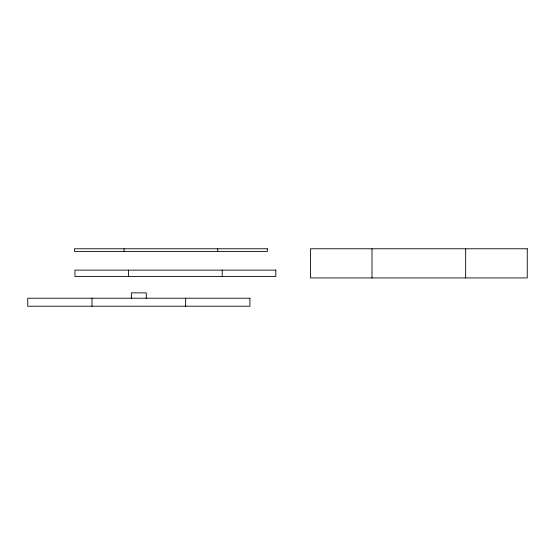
<?xml version="1.0" encoding="UTF-8"?>
<svg xmlns="http://www.w3.org/2000/svg" width="555" height="555" viewBox="0 0 555 555"><rect width="100%" height="100%" fill="white"/><g stroke="black" fill="none" stroke-linecap="round" stroke-linejoin="round"><path stroke-width="0.83" d="M465.666 248.779L465.666 277.937M372.01 248.779L372.01 277.937M222.208 270.125L222.208 276.529M217.713 248.779L217.713 251.45M185.654 298.215L185.654 306.221M146.298 298.486L146.298 292.88L131.362 292.88L131.362 298.486M128.552 270.125L128.552 276.529M124.063 248.779L124.063 251.45M92.005 298.215L92.005 306.221M267.316 248.779L74.467 248.779L74.467 251.45L267.316 251.45L267.316 248.779M527.25 248.779L310.425 248.779L310.425 277.937L527.25 277.937L527.25 248.779M275.814 270.125L74.946 270.125L74.946 276.529L275.814 276.529L275.814 270.125M249.91 298.215L27.75 298.215L27.75 306.221L249.91 306.221L249.91 298.215"/></g></svg>
